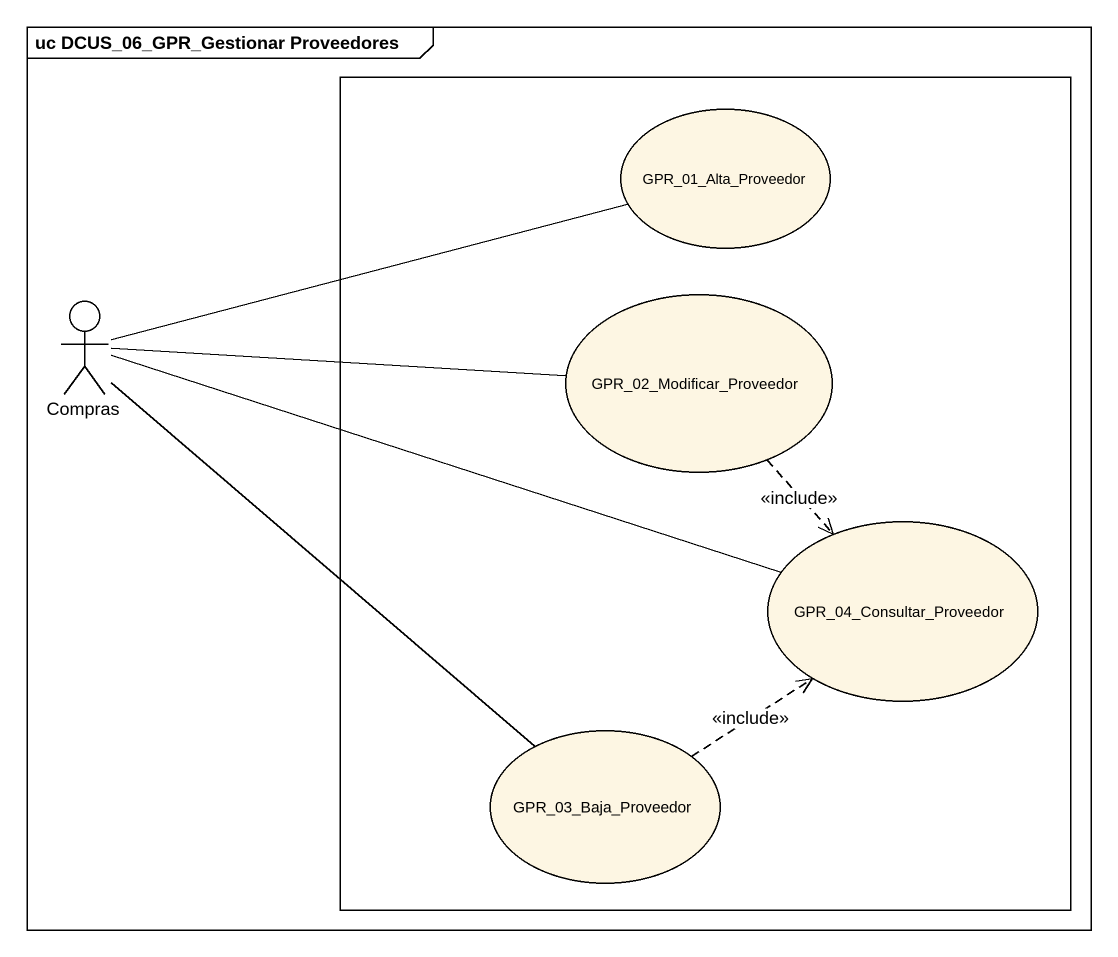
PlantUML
@startuml
mainframe uc DCUS_06_GPR_Gestionar Proveedores
rectangle " " as rectangle1 {
  usecase GPR_01_Alta_Proveedor
  usecase GPR_02_Modificar_Proveedor
  usecase GPR_04_Consultar_Proveedor
  usecase GPR_03_Baja_Proveedor
}
actor Compras
GPR_02_Modificar_Proveedor ..> GPR_04_Consultar_Proveedor : <<include>>
Compras -right- GPR_01_Alta_Proveedor
Compras -right- GPR_02_Modificar_Proveedor
Compras -right- GPR_04_Consultar_Proveedor
Compras -- GPR_03_Baja_Proveedor
GPR_03_Baja_Proveedor .up.> GPR_04_Consultar_Proveedor : <<include>>
@enduml
